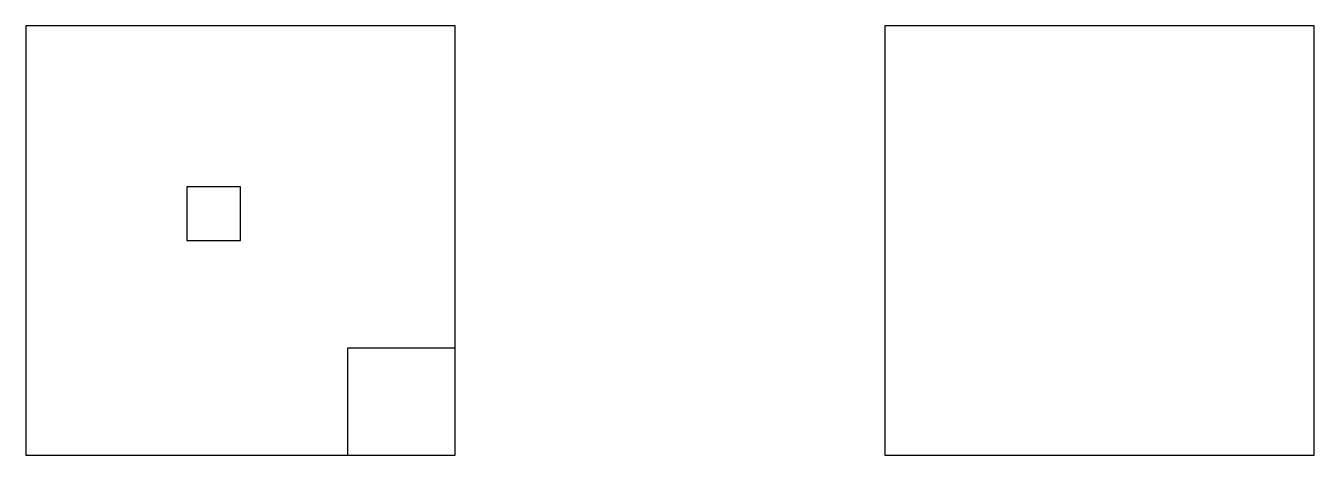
# Model space of a CAD drawing. Header units: millimetres. Extents: x -10 to 50, y -10 to 10.
import ezdxf

# ---------------------------------------------------------------- set-up
doc = ezdxf.new("R2010")
doc.units = ezdxf.units.MM

msp = doc.modelspace()

# ---------------------------------------------------------------- linework, layer by layer
at = {"linetype": 'CONTINUOUS'}
for p, q in [((10, 10), (-10, 10)), ((-10, 10), (-10, -10)), ((10, -10), (10, 10)), ((50, 10), (30, 10)), ((30, 10), (30, -10)), ((50, -10), (50, 10)), ((0, 2.5), (-2.5, 2.5)), ((-2.5, 2.5), (-2.5, 0)), ((0, 0), (0, 2.5)), ((-2.5, 0), (0, 0)), ((5, -5), (10, -5)), ((5, -10), (5, -5)), ((-10, -10), (10, -10)), ((30, -10), (50, -10))]:
    msp.add_line(p, q, dxfattribs=at)

doc.saveas('drawing.dxf')
